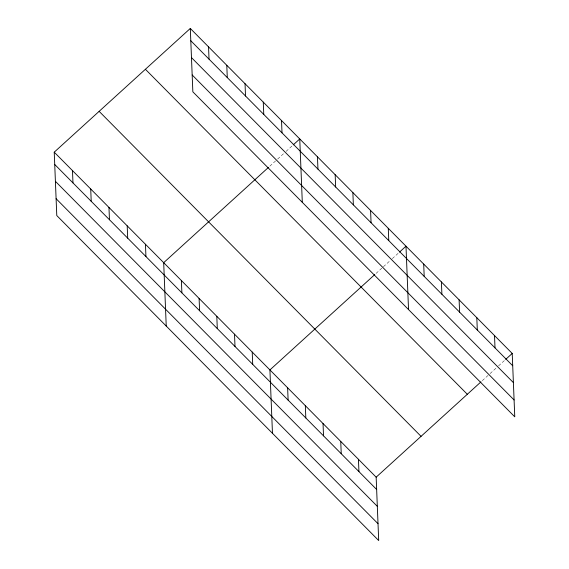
<?xml version="1.0" encoding="UTF-8"?>
<svg xmlns="http://www.w3.org/2000/svg" width="569" height="569" viewBox="0 0 569 569"><rect width="100%" height="100%" fill="white"/><g stroke="black" fill="none" stroke-linecap="round" stroke-linejoin="round"><path stroke-width="0.43" stroke-dasharray="2.85 2.13" d="M269.82 166.169L276.982 159.661M277.629 159.071L284.137 153.153M286.086 151.375L292.594 145.458M376.052 273.419L390.37 260.403M392.318 258.625L398.826 252.707M482.284 380.668L489.44 374.16M490.094 373.57L496.602 367.652M498.551 365.874L505.059 359.957"/><path stroke-width="0.85" d="M54.233 152.179L376.152 477.178L378.698 540.55L56.779 215.551L54.233 152.179L190.302 28.45L512.221 353.449L514.767 416.821L192.848 91.822L190.302 28.45M268.518 167.35L163.687 262.679L166.233 326.051M293.248 144.867L299.756 138.95L302.303 202.322M374.751 274.607L269.919 369.928L272.466 433.301M399.481 252.117L405.989 246.199L408.535 309.572M376.152 477.178L480.983 381.856M505.713 359.366L512.221 353.449M190.8 40.755L512.712 365.76M191.476 57.611L513.387 382.61M192.173 74.973L514.084 399.971M145.401 69.283L467.32 394.281M99.141 111.346L421.053 436.345M54.731 164.484L376.642 489.482M55.406 181.333L377.318 506.339M56.103 198.702L378.022 523.7M494.511 335.575L495.009 347.879M476.808 317.701L477.306 330.006M459.105 299.827L459.596 312.132M441.395 281.947L441.893 294.258M423.692 264.073L424.19 276.385M388.278 228.325L388.776 240.63M370.575 210.452L371.073 222.756M352.872 192.578L353.363 204.883M358.442 459.304L358.939 471.609M335.162 174.697L335.66 187.009M340.739 441.423L341.236 453.735M317.459 156.824L317.957 169.135M323.036 423.549L323.526 435.861M305.333 405.676L305.823 417.987M281.513 120.536L282.011 132.84M287.622 387.802L288.12 400.107M263.269 102.114L263.767 114.426M245.033 83.7L245.524 96.005M252.216 352.055L252.707 364.359M226.789 65.286L227.28 77.59M234.506 334.174L235.004 346.485M208.546 46.864L209.043 59.176M216.803 316.3L217.294 328.612M199.1 298.426L199.591 310.731M181.39 280.553L181.888 292.857M145.444 244.257L145.941 256.569M127.2 225.843L127.698 238.148M108.963 207.429L109.454 219.734M90.72 189.008L91.211 201.319M72.476 170.593L72.974 182.898"/></g></svg>
